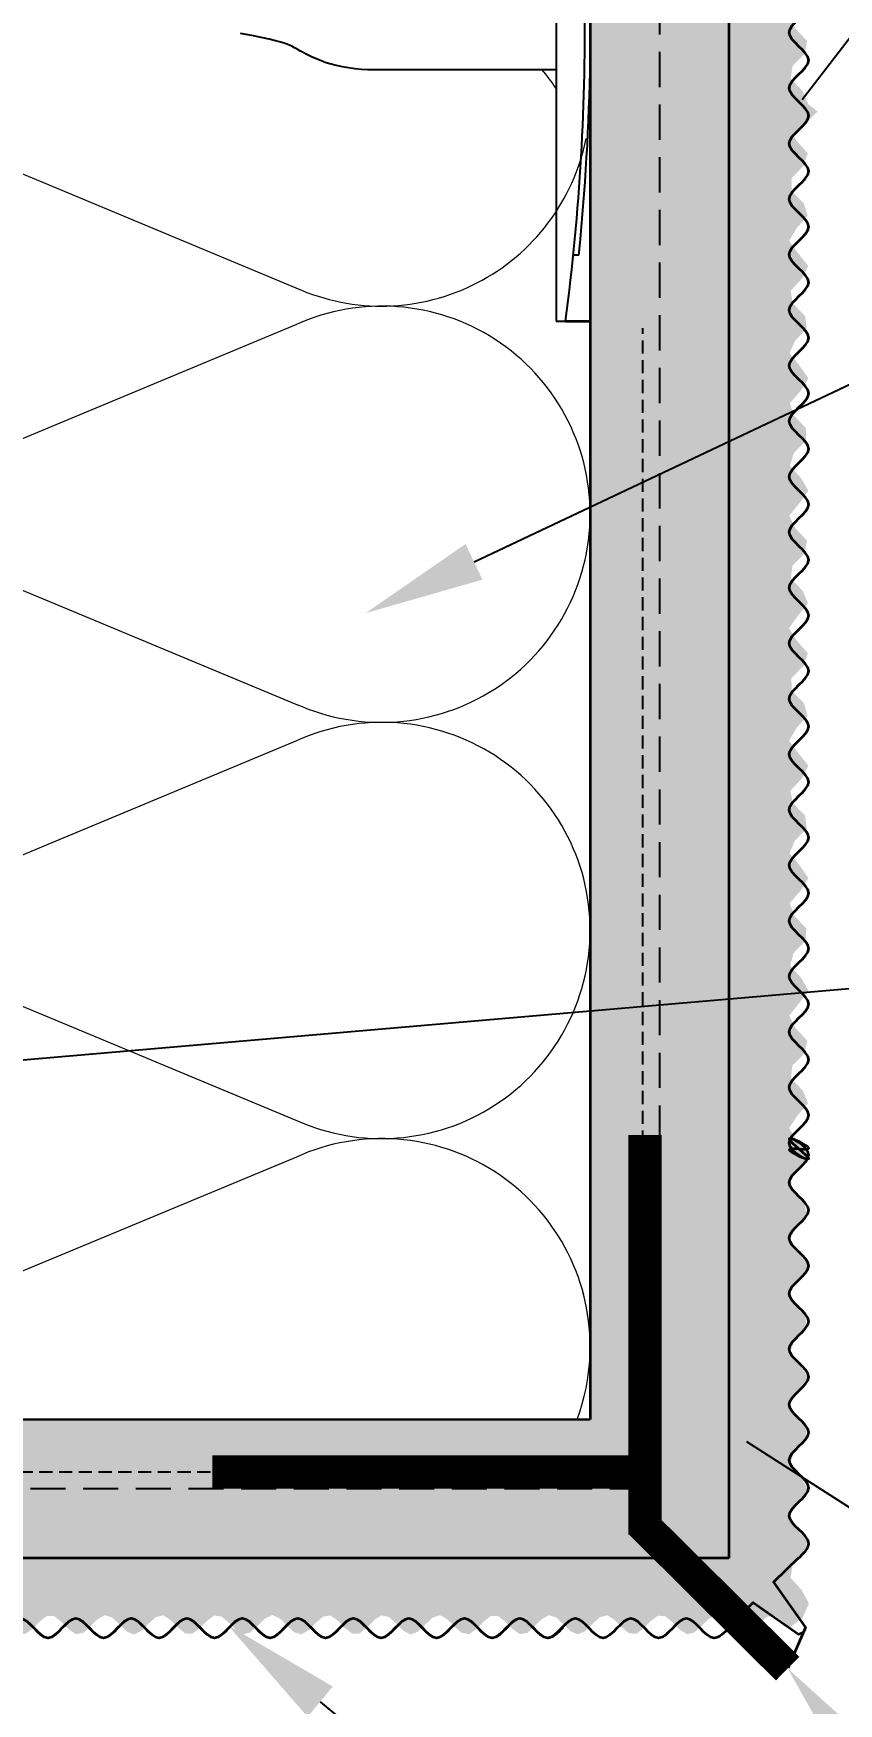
# Model space of a CAD drawing. Header units: millimetres. Extents: x 215300 to 349394, y -116838 to -1602.
# Drawn here: x 347221.6 to 347338.2, y -2170 to -1928.4 of the extents above; entities that cross this region are included whole.
import ezdxf
from ezdxf import colors
from ezdxf.entities.mleader import LeaderData, LeaderLine
from ezdxf.math import Vec2, Vec3

# ---------------------------------------------------------------- set-up
doc = ezdxf.new("R2010")
doc.units = ezdxf.units.MM
doc.linetypes.add('DASHED', pattern=[19.049999999999997, 12.7, -6.35])
doc.layers.add('_Дюбель', color=5, linetype='Continuous')
doc.layers.add('_Пунктир', color=6, linetype='DASHED')
for name, color, linetype, lineweight in [('_Линии для надписей', 5, 'Continuous', 9), ('_Штриховки', 250, 'Continuous', 13), ('_Штриховки_точка', 5, 'Continuous', 30), ('АР_Тонкие', 250, 'Continuous', 5), ('АР_Утеплитель', 250, 'Continuous', 13), ('Рисунок', 6, 'Continuous', 35)]:
    doc.layers.add(name, color=color, linetype=linetype, lineweight=lineweight)
doc.styles.add('Архитект', font='isocpeur.ttf', dxfattribs={"width": 0.8, "oblique": 8})

# ---------------------------------------------------------------- blocks, each defined once
blk = doc.blocks.new('утеплитель')
at = {"layer": 'АР_Утеплитель'}
for p, q in [((-25.97458900007587, 14.5620322346191), (-10.60166635225869, 8.162384554609844)), ((-10.58586496633802, 6.838497686065239), (-25.50526861798312, 0.6238394471720312))]:
    blk.add_line(p, q, dxfattribs=at)
for centre, radius, start, end in [((-28.49999999999955, 7.500000000094474), 7.5, 70.32274650999634, 293.5342702555363), ((-7.521493449437685, 15.02430771533432), 7.52153272777299, 245.825691724005, 359.8148340281726), ((-7.499999495507836, 0.002750887365209564), 7.5, 359.9789847687933, 114.2958742601428)]:
    blk.add_arc(centre, radius, start, end, dxfattribs=at)

msp = doc.modelspace()

# ---------------------------------------------------------------- hatches: boundary and pattern name
at = {"layer": '_Штриховки_точка'}
h = msp.add_hatch(dxfattribs=at)
h.set_pattern_fill('AR-CONC', color=0, scale=0.06023904800717972, angle=2.571095121417787e-44, style=0)
h.set_pattern_definition([(49.99999999999999, (340089.1844164771, -5007.10609619136), (10.97463102182243, -0.9601553389685255), [1.147553864536773, -12.6230925099045]), (355, (340089.1844164771, -5007.10609619136), (-2.122994285856885, 11.50907028267022), [0.9180430916294197, -10.09847400792362]), (100.451, (340090.0989657265, -5007.186108707127), (8.851676412150807, 10.54886256446486), [0.9752701872362391, -10.72797205959863]), (46.18419999999999, (340089.1844164771, -5004.045952552513), (16.32954335804125, -2.532589810673142), [1.721330796805156, -18.93463876485671]), (96.63559999999995, (340090.5452105852, -5004.257000057029), (14.30100507711941, 14.90467993946379), [1.462905280854345, -16.0919580893978]), (351.1840000000001, (340089.1844164771, -5004.045952552513), (14.30102744675114, 14.90465355298663), [1.377064637444129, -15.14771101188541]), (20.99999999999998, (340090.7144883172, -5004.810988464295), (9.133136025006438, -6.160377479410378), [1.147553864536774, -12.62309250990451]), (326.0000000000001, (340090.7144883172, -5004.810988464295), (3.722895352574994, 11.09530773358717), [0.9180430916294181, -10.0984740079236]), (71.4514, (340091.4755785618, -5005.324351658873), (12.85600623302536, 4.934954958842935), [0.9752701872362391, -10.72797205959863]), (37.49999999999997, (340089.1844164771, -5007.10609619136), (0.1860545194875314, 5.093515045928814), [0, -9.976068262373012, 0, -10.25148118986184, 0, -10.13672580340817]), (7.499999999999996, (340089.1844164771, -5007.10609619136), (4.025152857781855, 6.034782455855557), [0, -5.844874350040626, 0, -9.746557489465655, 0, -3.863431343940468]), (327.5, (340085.7723563458, -5007.10609619136), (8.167848371579236, -0.3450940843954985), [0, -3.825179548455912, 0, -11.93456019118245, 0, -15.83624333060748]), (317.5, (340084.2422845057, -5007.10609619136), (8.923160868776575, 1.531667614011072), [0, -4.972733412992684, 0, -7.925772024400644, 0, -11.24602787246038])])
h.paths.add_polyline_path([(347101.8566635068, -2149.178378836149), (347322.2521916131, -2149.178378836149), (347322.2521916131, -1816.773276074107), (347333.2689117301, -1816.773276074107), (347332.3400362912, -1796.852904126638), (347330.9965927182, -1797.498269433056), (347332.0244499343, -1799.30620127018), (347333.6511495826, -1801.114133107303), (347333.1432365214, -1802.922064944426), (347331.3839991564, -1804.729996781549), (347331.3133101005, -1806.537928618671), (347333.0543669554, -1808.345860455795), (347333.6956119476, -1810.153792292918), (347332.1234538297, -1811.961724130041), (347330.9864032912, -1813.769655967164), (347332.2389443793, -1815.577587804287), (347333.7374449218, -1817.385519633132), (347332.9481400331, -1819.193451470255), (347331.2388781116, -1821.001383307378), (347331.4716986254, -1822.809315144501), (347333.2410038317, -1824.617246981624), (347333.5912412607, -1826.425178818746), (347331.9126110624, -1828.233110655869), (347331.0194461998, -1830.041042492993), (347332.4566831634, -1831.848974330116), (347333.7863858931, -1833.656906167239), (347332.7408153053, -1835.464838004362), (347331.1221273351, -1837.272769841485), (347331.6512994891, -1839.080701678607), (347333.4082544065, -1840.88863351573), (347333.4566742677, -1842.696565352854), (347331.7121706297, -1844.504497189977), (347331.0916693152, -1846.3124290271), (347332.6730035134, -1848.120360864223), (347333.7933713774, -1849.928292701346), (347332.5259249781, -1851.736224530191), (347331.0384096664, -1853.544156367314), (347331.8474497866, -1855.352088204437), (347333.5514558405, -1857.16002004156), (347333.2965738742, -1858.967951878682), (347331.5267953047, -1860.775883715806), (347331.1984099306, -1862.583815552929), (347332.8832426567, -1864.391747390052), (347333.7573006131, -1866.199679227175), (347332.308131891, -1868.007611064297), (347330.9923878124, -1869.81554290142), (347332.0554869433, -1871.623474738544), (347333.6659454268, -1873.431406575666), (347333.1156026545, -1875.239338412789), (347331.3611479264, -1877.047270249912), (347331.3350052065, -1878.855202087035), (347333.0827379525, -1880.663133924158), (347333.6823910888, -1882.471065761281), (347332.0920986846, -1884.278997598404), (347330.9886142177, -1886.086929435528), (347332.2707481201, -1887.894861264372), (347333.747060459, -1889.702793101495), (347332.9184234479, -1891.510724938619), (347331.2198911357, -1893.318656775741), (347331.4967925026, -1895.126588612865), (347333.2668265612, -1896.934520449987), (347333.5733057099, -1898.74245228711), (347331.8824881979, -1900.550384124233), (347331.0276878051, -1902.358315961356), (347332.4885705441, -1904.16624779848), (347333.790138164, -1905.974179635603), (347332.7096990269, -1907.782111472725), (347331.1076877054, -1909.590043309848), (347331.6791090459, -1911.397975146971), (347333.4308457767, -1913.205906984094), (347333.4347070509, -1915.013838821217), (347331.6839630714, -1916.82177065834), (347331.1052586397, -1918.629702495464), (347332.7042915747, -1920.437634332586), (347333.7906956305, -1922.245566161431), (347332.4940919666, -1924.053497998555), (347331.0292003423, -1925.861429835677), (347331.8772920635, -1927.669361672801), (347333.5701328919, -1929.477293509923), (347333.2712578842, -1931.285225347046), (347331.5011860786, -1933.09315718417), (347331.2166639485, -1934.901089021292), (347332.9132484386, -1936.709020858415), (347333.7486441197, -1938.516952695538), (347332.2762651718, -1940.324884532661), (347330.9890918854, -1942.132816369784), (347332.0866789146, -1943.940748206907), (347333.6800252, -1945.74868004403), (347333.0876210497, -1947.556611881153), (347331.3388200582, -1949.364543718276), (347331.3572409585, -1951.172475555399), (347333.1107783632, -1952.980407392522), (347333.6684369411, -1954.788339229645), (347332.0608813498, -1956.59627105849), (347330.9917511427, -1958.404202895613), (347332.3026067601, -1960.212134732736), (347333.7558598621, -1962.020066569859), (347332.8884591215, -1963.827998406982), (347331.2015275848, -1965.635930244105), (347331.5223268967, -1967.443862081228), (347333.2922186417, -1969.251793918351), (347333.5547368671, -1971.059725755474), (347331.8526032069, -1972.867657592597), (347331.036755478, -1974.67558942972), (347332.5204128267, -1976.483521266843), (347333.7929741709, -1978.291453103966), (347332.678435005, -1980.099384941088), (347331.0939715636, -1981.907316778212), (347331.7072591225, -1983.715248615335), (347333.4529065008, -1985.523180452457), (347333.4122065388, -1987.331112289581), (347331.6560934502, -1989.139044126703), (347331.1195739686, -1990.946975963826), (347332.7354345408, -1992.754907792671), (347333.7871011032, -1994.562839629795), (347332.4622113407, -1996.370771466918), (347331.0208145691, -1998.17870330404), (347331.9073747967, -1999.986635141163), (347333.588179234, -2001.794566978287), (347333.2455087286, -2003.602498815409), (347331.4760148526, -2005.410430652533), (347331.2355439077, -2007.218362489656), (347332.9430089961, -2009.026294326779), (347333.7391689757, -2010.834226163902), (347332.2444509677, -2012.642158001024), (347330.9867194405, -2014.450089838147), (347332.1180112127, -2016.258021675271), (347333.6933741344, -2018.065953512393), (347333.0593062764, -2019.873885349517), (347331.3170301869, -2021.68181718664), (347331.3800025224, -2023.489749023762), (347333.1384735528, -2025.297680860886), (347333.6537641395, -2027.10561268973), (347332.0298164607, -2028.913544526854), (347330.9957995635, -2030.721476363977), (347332.3345056635, -2032.529408201099), (347333.763828363, -2034.337340038222), (347332.858261756, -2036.145271875346), (347331.1838021601, -2037.953203712468), (347331.5482871055, -2039.761135549592), (347333.3171654373, -2041.569067386715), (347333.5355494337, -2043.376999223837), (347331.822970725, -2045.18493106096), (347331.0466345173, -2046.992862898083), (347332.5521953763, -2048.800794735205), (347333.7948792789, -2050.608726572329), (347332.6470380067, -2052.416658409452), (347331.080993479, -2054.224590246575), (347331.7357349507, -2056.032522083698), (347333.474421877, -2057.840453920821), (347333.3891874992, -2059.648385757943), (347331.6285763347, -2061.456317586789), (347331.1346006668, -2063.264249423912), (347332.7664176441, -2065.072181261035), (347333.7826024314, -2066.880113098157), (347332.4302978019, -2068.688044935282), (347331.0132669163, -2070.495976772404), (347331.9376832185, -2072.303908609526), (347333.6055802314, -2074.11184044665), (347333.219341109, -2075.919772283773), (347331.4512961955, -2077.727704120896), (347331.2550351731, -2079.535635958019), (347332.9725096941, -2081.343567795142), (347333.7288896836, -2083.151499632265), (347332.2127037815, -2084.959431469388), (347330.9852852455, -2086.767363306511), (347332.1494692686, -2088.575295143634), (347333.7059776609, -2090.383226980757), (347333.0306729695, -2092.191158817879), (347331.2957929479, -2093.999090655002), (347331.403275395, -2095.807022483847), (347333.1658088193, -2097.614954320971), (347333.6383873194, -2099.422886166371), (347331.9989187189, -2101.230818003494), (347331.0007447782, -2103.03874983234), (347332.3664302617, -2104.846681661184), (347333.7709514588, -2106.654613506586), (347332.8278459864, -2108.462545385099), (347331.1667294309, -2110.270477213944), (347331.5746582954, -2112.078408910341), (347333.3416519159, -2113.88634068952), (347333.5157585749, -2115.694272948814), (347331.7936068441, -2117.502205199833), (347331.0573093601, -2119.310135927718), (347332.5838982592, -2121.118065745035), (347333.7958387863, -2122.925999982747), (347332.6155402169, -2124.733940014987), (347331.0687784177, -2126.541868458173), (347331.7644691154, -2128.349771107436), (347333.4953156827, -2130.157698904945), (347333.3658037689, -2131.965723669724), (347331.6017004581, -2133.773717831122), (347331.150029737, -2135.581386729172), (347332.7961705861, -2137.388966209392), (347333.7775354321, -2139.197535146469), (347332.4020389207, -2141.007018029433), (347331.0076678141, -2142.813757245313), (347331.9565747669, -2144.615801503738), (347333.6124222761, -2146.42453345741), (347333.2257635638, -2148.252312956319), (347331.4766823158, -2150.067946166664), (347331.1954163124, -2151.816026997936), (347332.7974091579, -2153.56629386414), (347333.855586186, -2155.532520644352), (347332.9287451226, -2157.622688579675), (347330.9848039355, -2159.084636774874), (347329.9317068201, -2158.005664472886), (347328.8786096385, -2157.272609415823), (347327.825512523, -2157.434951405482), (347326.7724154076, -2158.346648671527), (347325.719318226, -2159.407244343431), (347324.6662211107, -2160.008448087078), (347323.613123929, -2159.665829972584), (347322.5600268136, -2158.680203003639), (347321.5069296983, -2157.659152312166), (347320.4538325166, -2157.210959507385), (347319.4007354013, -2157.719108488677), (347318.3476382857, -2158.757496810175), (347317.2945411041, -2159.717834162588), (347316.2414439887, -2159.994036262675), (347315.1883468071, -2159.340819604123), (347314.1352496917, -2158.270838280426), (347313.0821525764, -2157.392382617424), (347312.0290553946, -2157.299958374097), (347310.9759582792, -2158.077074359554), (347309.9228611638, -2159.157480326826), (347308.8697639822, -2159.932885950065), (347307.8166668669, -2159.837642975695), (347306.7635696852, -2158.957796005401), (347305.7104725699, -2157.888133753187), (347304.6573754544, -2157.23694652006), (347303.6042782728, -2157.515848306773), (347302.5511811574, -2158.477257903272), (347301.4980839757, -2159.515008098359), (347300.4449868604, -2160.020808582744), (347299.3918897448, -2159.570154171891), (347298.3387925633, -2158.548350307814), (347297.285695448, -2157.563680528485), (347296.2325983325, -2157.223689967036), (347295.1795011509, -2157.827038198855), (347294.1264040354, -2158.888067980159), (347293.0733068538, -2159.79848899338), (347292.0202097385, -2159.958041456412), (347290.9671126231, -2159.223160982659), (347289.9140154414, -2158.14407363448), (347288.8609183261, -2157.329069737718), (347287.8078212108, -2157.356692528774), (347286.754724029, -2158.201936902386), (347285.7016269136, -2159.277913458814), (347284.648529732, -2159.976331880489), (347283.5954326165, -2159.762694454244), (347282.5423355011, -2158.828254531121), (347281.4892383196, -2157.776557116797), (347280.4361412041, -2157.215892528835), (347279.3830440887, -2157.606486196802), (347278.3299469071, -2158.608953302528), (347277.2768497916, -2159.615203224399), (347276.2237526102, -2160.017079415639), (347275.1706554947, -2159.466351911482), (347274.1175583793, -2158.417025956949), (347273.0644611977, -2157.477391886161), (347272.0113640824, -2157.251587162053), (347270.9582669007, -2157.941479839722), (347269.9051697853, -2159.01649626788), (347268.8520726699, -2159.868346145516), (347267.7989754882, -2159.908494443807), (347266.7458783729, -2159.100604951251), (347265.6927812574, -2158.021066391541), (347264.6396840758, -2157.278169065691), (347263.5865869604, -2157.425364369048), (347262.5334897786, -2158.33008232614), (347261.4803926632, -2159.392974667051), (347260.427295548, -2160.00575108249), (347259.3741983664, -2159.677422776219), (347258.3211012509, -2158.697044713219), (347257.2680041355, -2157.671966941459), (347256.2149069539, -2157.210478222261), (347255.1618098386, -2157.705832706102), (347254.1087126569, -2158.740702532936), (347253.0556155416, -2159.706797376918), (347252.0025184261, -2159.997608124931), (347250.9494212444, -2159.355455544271), (347249.896324129, -2158.287262320509), (347248.8432270135, -2157.401318754656), (347247.790129832, -2157.293618731245), (347246.7370327166, -2158.061401050095), (347245.6839355348, -2159.141749328712), (347244.6308384197, -2159.926373257807), (347243.5777413042, -2159.84642757777), (347242.5246441225, -2158.974183879358), (347241.4715470071, -2157.902848896238), (347240.4184498255, -2157.240712962528), (347239.3653527102, -2157.504941533732), (347238.3122555948, -2158.460478269631), (347237.259158413, -2159.501631590351), (347236.2060612977, -2160.020111194879), (347235.1529641822, -2159.582860311085), (347234.0998670005, -2158.565198896325), (347233.0467698852, -2157.57539558008), (347231.9936727036, -2157.221195299048), (347230.9405755881, -2157.812855490044), (347229.8874784727, -2158.871473225036), (347228.8343812913, -2159.788758186455), (347227.7812841759, -2159.963420300483), (347226.7281870604, -2159.238497447994), (347225.6750898787, -2158.160091743121), (347224.6219927632, -2157.336493495156), (347223.5688955818, -2157.34875232171), (347222.5157984664, -2158.185769477065), (347221.462701351, -2159.262794801467), (347220.4096041694, -2159.971537977349), (347219.3565070538, -2159.772873227763), (347218.3034099385, -2158.844930119894), (347217.2503127568, -2157.790453526312), (347216.1972156415, -2157.217733772861), (347215.1441184598, -2157.594391661642), (347214.0910213444, -2158.592092363395), (347213.0379242291, -2159.602851867528), (347211.9848270474, -2160.018454920429), (347210.931729932, -2159.480039403471), (347209.8786327504, -2158.433749458182), (347208.8255356349, -2157.487875393848), (347207.7724385196, -2157.24721108569), (347206.719341338, -2157.926522179167), (347205.6662442225, -2159.000233025918), (347204.6131471071, -2159.860053291823), (347203.5600499256, -2159.915548278652), (347202.5069528101, -2159.116509959005), (347201.4538556286, -2158.036546585974), (347200.400758513, -2157.283948460571), (347199.3476613977, -2157.41595557226), (347198.294564216, -2158.313552759445), (347197.2414671007, -2159.378600324958), (347196.1883699852, -2160.002807951233), (347195.1352728037, -2159.688863738416), (347194.0821756882, -2158.71387603404), (347193.0290785065, -2157.684912634671), (347191.9759813912, -2157.210263841322), (347190.9228842758, -2157.692682391589), (347189.8697870942, -2158.723892262803), (347188.8166899788, -2159.695603145676), (347187.7635928635, -2160.000939464653), (347186.7104956817, -2159.369992422841), (347185.6573985663, -2158.303728735139), (347184.6043013847, -2157.410438727391), (347183.5512042693, -2157.287493237551), (347182.4981071539, -2158.045800428838), (347181.4450099722, -2159.125949574399), (347180.3919128568, -2159.919650348394), (347179.3388157414, -2159.855024437176), (347178.2857185599, -2158.990525455047), (347177.2326214444, -2157.917659201975), (347176.1795242627, -2157.244716003807), (347175.1264271474, -2157.494196121707), (347174.0733300321, -2158.443718544329), (347173.0202328504, -2159.48813354628), (347171.967135735, -2160.019150809994), (347170.9140385534, -2159.595431479193), (347169.8609414379, -2158.582053974707), (347168.8078443225, -2157.587258565948), (347167.754747141, -2157.218950664895), (347166.7016500255, -2157.798781370668), (347165.6485529102, -2158.854845614946), (347164.5954557285, -2159.778853055328), (347163.542358613, -2159.968575484095), (347162.4892614315, -2159.253751713825), (347161.436164316, -2158.176169096662), (347160.3830672007, -2157.344117958452), (347159.3299700191, -2157.341009376897), (347158.2768729037, -2158.169657861316), (347157.2237757883, -2159.247590509291), (347156.1706786066, -2159.966516986703), (347155.1175814912, -2159.782881120685), (347154.0644843097, -2158.861576280747), (347153.0113871943, -2157.804461960587), (347151.9582900787, -2157.219828494328), (347150.9051928971, -2157.582441617147), (347149.8520957818, -2158.575234462252), (347148.7989986663, -2159.590362095968), (347147.7459014847, -2160.019570880082), (347146.6928043694, -2159.493608794724), (347145.6397071877, -2158.450496303078), (347144.5866100724, -2157.498523697879), (347143.5335129569, -2157.243068181088), (347142.4804157753, -2157.911656245971), (347141.4273186599, -2158.983920042082), (347140.3742215446, -2159.851569251857), (347139.3211243629, -2159.922395339943), (347138.2680272475, -2159.132349645887), (347137.2149300659, -2158.052102903937), (347136.1618329503, -2157.289945431658), (347135.108735835, -2157.406727159093), (347134.0556386533, -2158.297062131971), (347133.002541538, -2159.364123469408), (347112.6702195645, -2159.801050083201)])
h = msp.add_hatch(dxfattribs=at)
h.set_pattern_fill('DOTS', color=0, scale=2.409561920287191, angle=44.99999999999999, style=0)
h.set_pattern_definition([(44.99999999999997, (340089.1844164771, -5007.10609619136), (-1.352405198984636, 4.057215596953903), [0, -3.825179548455913])])
h.paths.add_polyline_path([(347102.3735565615, -2149.175706019572), (347101.8186289608, -2129.101368981611), (347302.1725088923, -2129.098696165034), (347302.1725088923, -1894.085288301554), (347299.7608146886, -1892.597907927906), (347301.8079813655, -1879.564251843057), (347302.1725088923, -1852.303334684953), (347302.1725088923, -1837.82769434629), (347301.874404921, -1826.707686075972), (347301.437482496, -1819.013247967397), (347302.1725087599, -1816.773276074107), (347322.2521916131, -1816.773276074107), (347322.2521916131, -2149.178378836149)])

# ---------------------------------------------------------------- linework, layer by layer
at = {"layer": '_Дюбель'}
for p, q in [((347302.2132162715, -1912.58224367912, -2.737681363773314e-08), (347302.2132162715, -1932.160959130384, -2.737682423698193e-08)), ((347297.2742489064, -1922.371601400613, -2.737681893735753e-08), (347297.2742489064, -1970.006257037064, -2.737684472513546e-08)), ((347270.8940287757, -1933.616351803494, -2.737682502488188e-08), (347297.2742489064, -1933.616351803494, -2.737682502488188e-08)), ((347300.5743633478, -1960.464307567277, -2.737683955944946e-08), (347299.7676033577, -1960.464307567277, -2.737683955944946e-08)), ((347297.2742489064, -1970.006257037064, -2.737684472513546e-08), (347298.6588237528, -1970.006257037064, -2.737684472513546e-08))]:
    msp.add_line(p, q, dxfattribs=at)
for centre, radius, start, end in [((346972.4590981887, -1927.266280269638, -2.739060666890297e-08), 328.9877908957562, 352.5354046370081, 0.8524799918137564), ((347270.8940287757, -1909.536789919187, -2.739076823139596e-08), 24.0795618822351, 252.5608282576816, 270), ((346972.4590981887, -1927.266280269638, -2.739060666890297e-08), 329.7904429584973, 354.2225925159219, 359.1495969685833)]:
    msp.add_arc(centre, radius, start, end, dxfattribs=at)
msp.add_open_spline([(347263.6775582509, -1932.509553214944, -2.737682442569887e-08), (347257.8512966405, -1930.271840938797, -2.737682321427777e-08), (347261.0992655057, -1930.13005729309, -2.737682313752093e-08), (347251.6145253832, -1928.395481682822, -2.737682219848086e-08)], degree=3, dxfattribs=at)
at = {"layer": '_Пунктир', "ltscale": 0.4}
for p, q in [((347312.2354556472, -1816.773276074108, -2.738162442290444e-08), (347312.2354556472, -2121.579261733014, -2.737603797553894e-08)), ((347310.1368958215, -2138.947652698012, -2.737607548268366e-08), (347104.8518647125, -2138.947652698012, -2.737607548268366e-08))]:
    msp.add_line(p, q, dxfattribs=at)
at = {"layer": '_Пунктир', "ltscale": 0.15}
for p, q in [((347309.8394930873, -2120.446500841307, -2.737603795231366e-08), (347309.8394930873, -1971.059490001011, -2.73820838305844e-08)), ((347310.1368958215, -2136.549008621379, -2.737607418413957e-08), (347104.6896902756, -2136.549008621379, -2.737607418413957e-08))]:
    msp.add_line(p, q, dxfattribs=at)
at = {"layer": '_Штриховки'}
for p, q in [((347197.9009153176, -1939.495375436836, -2.737423790487965e-08), (347259.6375970288, -1965.195954351604, -2.737425181829652e-08)), ((347259.7010543827, -1970.512599996777, -2.737425469654715e-08), (347199.785676174, -1995.470273059462, -2.737426820778013e-08))]:
    msp.add_line(p, q, dxfattribs=at)
for centre, radius, start, end in [((347272.0936942432, -1952.903002877413, -2.739076888085394e-08), 30.11952400358986, 33.27766322248476, 39.81695904756175), ((347272.0073759247, -1937.638906440696, -2.738816424302309e-08), 30.20599807172604, 245.8256655205685, 348.5928779650986), ((347272.0936942432, -1997.964525298106, -2.738816428975291e-08), 30.11952400358986, 359.9789835074059, 114.2958593985055), ((347272.0936922565, -2118.387384376536, -2.737667147863842e-08), 30.11952400358986, 339.5527837389182, 15.28217706162954)]:
    msp.add_arc(centre, radius, start, end, dxfattribs=at)
at = {"layer": 'Рисунок'}
for p, q in [((347322.2752970076, -1816.773276074108, -2.738167048859277e-08), (347322.2752970076, -2148.987494033571, -2.737608091791135e-08)), ((347302.1956143531, -1854.816573824972, -2.738202090063418e-08), (347302.1956143531, -2128.907811362455, -2.737607004745598e-08)), ((347298.6588237528, -1970.006257037064, -2.737684472513546e-08), (347302.2132162715, -1970.006257037064, -2.737684472513546e-08)), ((347302.1956143531, -2128.907811362455, -2.737607004745598e-08), (347093.6161797558, -2129.092115080806, -2.738213051453672e-08)), ((347322.2752970076, -2148.987494033571, -2.737608091791135e-08), (347093.6337816743, -2148.987494033571, -2.737690562379538e-08))]:
    msp.add_line(p, q, dxfattribs=at)
at = {"layer": 'Рисунок', "const_width": 4.819123840574377, "elevation": -2.739175922796548e-08}
for points in [[(347310.15449774, -2145.581145070757), (347310.15449774, -2087.76364895997)], [(347310.15449774, -2136.499847035868), (347247.516549689, -2136.499847035868)], [(347309.4610712121, -2143.790023652768), (347330.7742942044, -2164.959546691476)]]:
    msp.add_lwpolyline(points, dxfattribs=at)
at = {"layer": 'Рисунок', "elevation": -2.739175922796548e-08}
for points in [[(347332.369282096, -2148.938332439783), (347328.7255213509, -2152.455132915703), (347333.3420485926, -2159.014592269131), (347330.8259807219, -2164.909308515984)], [(347322.292898926, -2159.014715634608), (347325.8096994019, -2155.370954881237), (347332.3691587223, -2159.987482114719), (347333.0510106993, -2159.696444221253)]]:
    msp.add_lwpolyline(points, dxfattribs=at)
at = {"layer": 'Рисунок'}
for points, knots in [([(347332.2999937263, -2149.037732209063, -2.737608094510858e-08), (347333.0462005798, -2148.311872091851, -2.737608055215267e-08), (347335.2957518689, -2146.211023825317, -2.737607941482508e-08), (347328.2101632829, -2142.836210772059, -2.737607758781639e-08), (347336.6266274109, -2138.812406694139, -2.73760754094661e-08), (347328.1977165729, -2134.798578266737, -2.737607323651628e-08), (347336.629962542, -2130.782076865479, -2.73760710621194e-08), (347328.1968228914, -2126.766291684298, -2.737606888811027e-08), (347336.6302020049, -2122.750314596663, -2.737606671399725e-08), (347328.1967587211, -2118.734388931317, -2.737606453991206e-08), (347336.6302191567, -2114.718449483274, -2.73760623658194e-08), (347328.1967541517, -2110.702513727173, -2.737606019172876e-08), (347336.6302204149, -2106.686576986003, -2.737605801763758e-08), (347328.1967538204, -2102.670640509726, -2.737605584354654e-08), (347336.6302204811, -2098.654703958946, -2.737605366945546e-08), (347328.1967537544, -2094.638767433001, -2.737605149536439e-08), (347336.6302204811, -2090.622830898777, -2.737604932127332e-08), (347328.1967537544, -2086.606894364553, -2.737604714718225e-08), (347336.6302204811, -2092.920444204097, -2.738217463006885e-08), (347328.1967537544, -2088.904507669874, -2.738217245597778e-08), (347336.6302204811, -2090.622830898777, -2.737604062490902e-08), (347328.1967537544, -2086.606894364553, -2.737603845081796e-08), (347336.6302204811, -2092.920444204097, -2.738216593370457e-08), (347328.1967537544, -2088.904507669874, -2.738216375961349e-08), (347336.6302204811, -2084.888571135651, -2.738216158552243e-08), (347328.1967537544, -2080.872634601427, -2.738215941143134e-08), (347336.6302204811, -2076.856698067203, -2.738215723734028e-08), (347328.1967537544, -2072.84076153298, -2.738215506324921e-08), (347336.6302204811, -2068.824824998756, -2.738215288915814e-08), (347328.1967537544, -2064.808888464534, -2.738215071506706e-08), (347336.6302204811, -2060.79295193031, -2.738214854097599e-08), (347328.1967537544, -2056.777015396087, -2.738214636688492e-08), (347336.6302204811, -2052.761078861864, -2.738214419279386e-08), (347328.1967537544, -2048.745142327641, -2.738214201870277e-08), (347336.6302204811, -2044.729205793418, -2.738213984461171e-08), (347328.1967537544, -2040.713269267473, -2.738213767052063e-08), (347336.6302204811, -2036.697332733249, -2.738213549642957e-08), (347328.1967537544, -2032.681396199025, -2.73821333223385e-08), (347336.6302204811, -2028.665459664802, -2.738213114824742e-08), (347328.1967537544, -2024.64952313058, -2.738212897415636e-08), (347336.6302204811, -2020.633586596355, -2.738212680006528e-08), (347328.1967537544, -2016.617650062132, -2.738212462597421e-08), (347336.6302204811, -2012.60171352791, -2.738212245188314e-08), (347328.1967537544, -2008.585776993687, -2.738212027779207e-08), (347336.6302204811, -2004.569840459463, -2.738211810370098e-08), (347328.1967537544, -2000.55390392524, -2.738211592960992e-08), (347336.6302204811, -1996.537967391016, -2.738211375551885e-08), (347328.1967537544, -1992.522030856793, -2.738211158142778e-08), (347336.6302204811, -1988.50609432257, -2.73821094073367e-08), (347328.1967537544, -1984.490157788346, -2.738210723324564e-08), (347336.6302204811, -1980.474221254122, -2.738210505915456e-08), (347328.1967537544, -1976.4582847199, -2.73821028850635e-08), (347336.6302204811, -1972.442348185677, -2.738210071097242e-08), (347328.1967537544, -1968.426411651453, -2.738209853688136e-08), (347336.6302204811, -1964.41047511723, -2.738209636279028e-08), (347328.1967537544, -1960.394538583006, -2.738209418869921e-08), (347336.6302204811, -1956.378602057061, -2.738209201460813e-08), (347328.1967537544, -1952.362665522838, -2.738208984051706e-08), (347336.6302204811, -1948.346728988615, -2.7382087666426e-08), (347328.1967537544, -1944.330792454392, -2.738208549233492e-08), (347336.6302204811, -1940.314855920168, -2.738208331824385e-08), (347328.1967537544, -1936.298919385944, -2.738208114415278e-08), (347336.6302204811, -1932.282982851722, -2.73820789700617e-08), (347328.1967537544, -1928.267046317499, -2.738207679597064e-08), (347336.6302204811, -1924.251109783275, -2.738207462187956e-08), (347328.1967537544, -1920.235173249052, -2.738207244778849e-08), (347336.6302204811, -1916.219236714828, -2.738207027369743e-08), (347328.1967537544, -1912.203300180605, -2.738206809960635e-08), (347336.6302204811, -1908.187363646382, -2.738206592551527e-08), (347328.1967537544, -1904.171427112158, -2.738206375142421e-08), (347336.6302204811, -1900.155490577934, -2.738206157733312e-08), (347328.1967537544, -1896.139554043712, -2.738205940324206e-08), (347336.6302204811, -1892.123617509489, -2.7382057229151e-08), (347328.1967537544, -1888.107680975266, -2.738205505505992e-08), (347336.6302204811, -1884.091744441042, -2.738205288096885e-08), (347328.1967537544, -1880.075807906819, -2.738205070687777e-08), (347336.6302204811, -1876.059871380873, -2.738204853278671e-08), (347328.1967537544, -1872.04393484665, -2.738204635869564e-08), (347336.6302204811, -1868.027998312427, -2.738204418460456e-08), (347328.1967537544, -1864.012061778204, -2.738204201051349e-08), (347336.6302204811, -1859.99612524398, -2.738203983642242e-08), (347328.1967537544, -1855.980188709757, -2.738203766233135e-08), (347336.6302204811, -1851.964252175535, -2.738203548824028e-08), (347328.1967537544, -1847.948315641311, -2.73820333141492e-08), (347336.6302204811, -1843.932379107087, -2.738203114005814e-08), (347328.1967537544, -1839.916442572864, -2.738202896596705e-08), (347336.6302204811, -1835.900506038641, -2.738202679187599e-08), (347328.1967537544, -1831.884569504417, -2.738202461778492e-08), (347336.6302204811, -1827.868632970194, -2.738202244369385e-08), (347328.1967537544, -1823.852696435971, -2.738202026960277e-08), (347335.9635036097, -1820.154244140035, -2.738201826738684e-08), (347332.1832190434, -1817.794437349988, -2.738201698986793e-08), (347331.407277592, -1816.773276074108, -2.738201643704604e-08)], [3.00325970649609, 3.00325970649609, 3.00325970649609, 3.00325970649609, 3.661966684720189, 4.882622246293586, 6.103277807866982, 7.323933369440379, 8.544588931013775, 9.765244492587172, 10.98590005416057, 12.20655561573396, 13.42721117730736, 14.64786673888076, 15.86852230045415, 17.08917786202755, 18.30983342360095, 19.53048898517434, 20.75114454674774, 21.97180010832113, 23.19245566989453, 24.41311123146792, 25.63376679304132, 26.85442235461471, 28.07507791618811, 29.2957334777615, 30.5163890393349, 31.73704460090829, 32.95770016248169, 34.17835572405508, 35.39901128562848, 36.61966684720187, 37.84032240877526, 39.06097797034866, 40.28163353192205, 41.50228909349545, 42.72294465506884, 43.94360021664224, 45.16425577821563, 46.38491133978903, 47.60556690136242, 48.82622246293582, 50.04687802450921, 51.26753358608261, 52.488189147656, 53.7088447092294, 54.92950027080279, 56.15015583237619, 57.37081139394958, 58.59146695552298, 59.81212251709637, 61.03277807866976, 62.25343364024316, 63.47408920181655, 64.69474476338995, 65.91540032496334, 67.13605588653674, 68.35671144811013, 69.57736700968353, 70.79802257125692, 72.01867813283032, 73.23933369440371, 74.4599892559771, 75.6806448175505, 76.9013003791239, 78.12195594069729, 79.34261150227069, 80.56326706384408, 81.78392262541747, 83.00457818699087, 84.22523374856426, 85.44588931013766, 86.66654487171105, 87.88720043328445, 89.10785599485784, 90.32851155643124, 91.54916711800463, 92.76982267957803, 93.99047824115142, 95.21113380272482, 96.43178936429821, 97.6524449258716, 98.873100487445, 100.0937560490184, 101.3144116105918, 102.5350671721652, 103.7557227337386, 104.976378295312, 106.1970338568854, 107.4176894184588, 108.6383449800322, 109.8590005416056, 111.0796561031789, 112.0108109026064, 112.0108109026064, 112.0108109026064, 112.0108109026064]), ([(347298.2549515209, -2159.012190744024, -2.737608094510858e-08), (347297.5290914038, -2159.758397622177, -2.737608055215267e-08), (347295.4282431703, -2162.007948911405, -2.737607941482508e-08), (347292.0534300591, -2154.922360333631, -2.737607758781639e-08), (347288.0296260307, -2163.338824461708, -2.73760754094661e-08), (347284.015797595, -2154.909913574014, -2.737607323651628e-08), (347279.9992961939, -2163.342159559596, -2.73760710621194e-08), (347275.9835109961, -2154.909019933802, -2.737606888811027e-08), (347271.9675338836, -2163.34239901428, -2.737606671399725e-08), (347267.9516082267, -2154.908955771833, -2.737606453991206e-08), (347263.9356687951, -2163.34241619919, -2.73760623658194e-08), (347259.9197330721, -2154.908951169324, -2.737606019172876e-08), (347255.9037962896, -2163.342417440875, -2.737605801763758e-08), (347251.8878598381, -2154.908950838208, -2.737605584354654e-08), (347247.8719232542, -2163.342417523654, -2.737605366945546e-08), (347243.8559867367, -2154.908950813374, -2.737605149536439e-08), (347239.840050219, -2163.342417531932, -2.737604932127332e-08), (347235.8241137013, -2154.908950813374, -2.737604714718225e-08), (347231.8081771173, -2163.342417531932, -2.737604497309117e-08), (347227.7922405996, -2154.908950813374, -2.73760427990001e-08), (347223.776304082, -2163.342417531932, -2.737604062490902e-08), (347219.7603675643, -2154.908950813374, -2.737603845081796e-08), (347215.7444309804, -2163.342417531932, -2.737603627672689e-08), (347211.7284944627, -2154.908950813374, -2.737603410263582e-08), (347207.712557945, -2163.342417531932, -2.737603192854474e-08), (347203.6966214274, -2154.908950813374, -2.737602975445367e-08), (347199.6806848435, -2163.342417531932, -2.73760275803626e-08), (347195.6647483258, -2154.908950813374, -2.737602540627154e-08), (347191.6488118081, -2163.342417531932, -2.737602323218045e-08), (347187.6328752905, -2154.908950813374, -2.737602105808938e-08), (347183.6169387067, -2163.342417531932, -2.737601888399831e-08), (347179.601002189, -2154.908950813374, -2.737601670990725e-08), (347175.5850656713, -2163.342417531932, -2.737601453581617e-08), (347171.5691291536, -2154.908950813374, -2.73760123617251e-08), (347167.5531925697, -2163.342417531932, -2.737601018763402e-08), (347163.537256052, -2154.908950813374, -2.737600801354296e-08), (347159.5213195343, -2163.342417531932, -2.737600583945189e-08), (347155.5053830169, -2154.908950813374, -2.737600366536081e-08), (347151.489446499, -2163.342417531932, -2.737600149126975e-08), (347147.4735099152, -2154.908950813374, -2.737599931717867e-08), (347143.4575733975, -2163.342417531932, -2.73759971430876e-08), (347139.4416368799, -2154.908950813374, -2.737599496899653e-08), (347135.4257003622, -2163.342417531932, -2.737599279490546e-08), (347131.4097637783, -2154.908950813374, -2.737599062081439e-08), (347127.3938272606, -2163.342417531932, -2.737598844672332e-08), (347123.377890743, -2154.908950813374, -2.737598627263224e-08), (347119.3619542253, -2163.342417531932, -2.737598409854118e-08), (347115.7927304992, -2155.847047703796, -2.737598216628517e-08), (347113.562152279, -2158.968115875652, -2.73759809587262e-08), (347112.6702195645, -2159.801050083202, -2.737598047586425e-08)], [3.00325970649609, 3.00325970649609, 3.00325970649609, 3.00325970649609, 3.661966684720189, 4.882622246293586, 6.103277807866982, 7.323933369440379, 8.544588931013775, 9.765244492587172, 10.98590005416057, 12.20655561573396, 13.42721117730736, 14.64786673888076, 15.86852230045415, 17.08917786202755, 18.30983342360095, 19.53048898517434, 20.75114454674774, 21.97180010832113, 23.19245566989453, 24.41311123146792, 25.63376679304132, 26.85442235461471, 28.07507791618811, 29.2957334777615, 30.5163890393349, 31.73704460090829, 32.95770016248169, 34.17835572405508, 35.39901128562848, 36.61966684720187, 37.84032240877526, 39.06097797034866, 40.28163353192205, 41.50228909349545, 42.72294465506884, 43.94360021664224, 45.16425577821563, 46.38491133978903, 47.60556690136242, 48.82622246293582, 50.04687802450921, 51.26753358608261, 52.488189147656, 53.7088447092294, 54.92950027080279, 56.15015583237619, 57.37081139394958, 58.59146695552298, 59.40478355812373, 59.40478355812373, 59.40478355812373, 59.40478355812373]), ([(347322.3255351583, -2159.012190744024, -2.737608094510858e-08), (347321.5996750411, -2159.758397622177, -2.737608055215267e-08), (347319.4988268076, -2162.007948911405, -2.737607941482508e-08), (347316.1240137627, -2154.922360333631, -2.737607758781639e-08), (347312.1002096682, -2163.338824461708, -2.73760754094661e-08), (347308.0863812325, -2154.909913574014, -2.737607323651628e-08), (347304.0698798313, -2163.342159559596, -2.73760710621194e-08), (347300.0540946336, -2154.909019933802, -2.737606888811027e-08), (347296.0381175873, -2163.34239901428, -2.737606671399725e-08), (347292.0221919303, -2154.908955771833, -2.737606453991206e-08), (347288.0062524325, -2163.34241619919, -2.73760623658194e-08), (347283.9903167096, -2154.908951169324, -2.737606019172876e-08), (347279.974379927, -2163.342417440875, -2.737605801763758e-08), (347275.9584434755, -2154.908950838208, -2.737605584354654e-08), (347271.9425069579, -2163.342417523654, -2.737605366945546e-08), (347267.926570374, -2154.908950813374, -2.737605149536439e-08), (347263.9106338563, -2163.342417531932, -2.737604932127332e-08), (347259.8946973386, -2154.908950813374, -2.737604714718225e-08), (347255.878760821, -2163.342417531932, -2.737604497309117e-08), (347251.862824237, -2154.908950813374, -2.73760427990001e-08), (347247.8468877194, -2163.342417531932, -2.737604062490902e-08), (347243.8309512017, -2154.908950813374, -2.737603845081796e-08), (347239.815014684, -2163.342417531932, -2.737603627672689e-08), (347235.7990781002, -2154.908950813374, -2.737603410263582e-08), (347231.7831415825, -2163.342417531932, -2.737603192854474e-08), (347227.7672050648, -2154.908950813374, -2.737602975445367e-08), (347223.7512685471, -2163.342417531932, -2.73760275803626e-08), (347219.7353319633, -2154.908950813374, -2.737602540627154e-08), (347215.7193954456, -2163.342417531932, -2.737602323218045e-08), (347211.7034589279, -2154.908950813374, -2.737602105808938e-08), (347207.6875224102, -2163.342417531932, -2.737601888399831e-08), (347203.6715858926, -2154.908950813374, -2.737601670990725e-08), (347199.6556493088, -2163.342417531932, -2.737601453581617e-08), (347195.6397127911, -2154.908950813374, -2.73760123617251e-08), (347191.6237762734, -2163.342417531932, -2.737601018763402e-08), (347187.6078397557, -2154.908950813374, -2.737600801354296e-08), (347183.5919031719, -2163.342417531932, -2.737600583945189e-08), (347179.5759666542, -2154.908950813374, -2.737600366536081e-08), (347175.5600301365, -2163.342417531932, -2.737600149126975e-08), (347171.5440936189, -2154.908950813374, -2.737599931717867e-08), (347167.5281570349, -2163.342417531932, -2.73759971430876e-08), (347163.5122205173, -2154.908950813374, -2.737599496899653e-08), (347159.4962839996, -2163.342417531932, -2.737599279490546e-08), (347155.4803474819, -2154.908950813374, -2.737599062081439e-08), (347151.464410898, -2163.342417531932, -2.737598844672332e-08), (347147.4484743803, -2154.908950813374, -2.737598627263224e-08), (347143.4325378626, -2163.342417531932, -2.737598409854118e-08), (347139.4166013449, -2154.908950813374, -2.737598192445009e-08), (347135.4006647611, -2163.342417531932, -2.737597975035904e-08), (347132.5312705482, -2157.316689598606, -2.737597819696684e-08), (347131.0005217749, -2157.777998985476, -2.737597736827167e-08), (347130.8084185736, -2157.877168347811, -2.737597726427354e-08)], [3.00325970649609, 3.00325970649609, 3.00325970649609, 3.00325970649609, 3.661966684720189, 4.882622246293586, 6.103277807866982, 7.323933369440379, 8.544588931013775, 9.765244492587172, 10.98590005416057, 12.20655561573396, 13.42721117730736, 14.64786673888076, 15.86852230045415, 17.08917786202755, 18.30983342360095, 19.53048898517434, 20.75114454674774, 21.97180010832113, 23.19245566989453, 24.41311123146792, 25.63376679304132, 26.85442235461471, 28.07507791618811, 29.2957334777615, 30.5163890393349, 31.73704460090829, 32.95770016248169, 34.17835572405508, 35.39901128562848, 36.61966684720187, 37.84032240877526, 39.06097797034866, 40.28163353192205, 41.50228909349545, 42.72294465506884, 43.94360021664224, 45.16425577821563, 46.38491133978903, 47.60556690136242, 48.82622246293582, 50.04687802450921, 51.26753358608261, 52.488189147656, 53.7088447092294, 54.92950027080279, 56.15015583237619, 57.37081139394958, 58.59146695552298, 59.81212251709637, 61.03277807866976, 61.20794908245209, 61.20794908245209, 61.20794908245209, 61.20794908245209])]:
    msp.add_open_spline(points, degree=3, knots=knots, dxfattribs=at)

# ---------------------------------------------------------------- block references
at = {"layer": '_Линии для надписей', "xscale": 4.015936533811981, "yscale": 4.015936533811981, "zscale": 4.015936533811981}
for p in [(347302.2132162715, -2058.192525921801, -2.737667147863842e-08), (347302.2132162715, -2118.409479155843, -2.737667147863842e-08)]:
    msp.add_blockref('утеплитель', p, dxfattribs=at)

# ---------------------------------------------------------------- leaders
at = {"layer": 'АР_Тонкие'}
ml = msp.add_multileader_mtext('Standard', dxfattribs=at)
ml.set_content('\\pxsm1,ql;Система фасадная теплоизоляционная композиционная с наружным штукатурным слоем «BAUMIT Mineral»', color=256, style='Архитект')
ml.set_leader_properties()
ml.build(insert=Vec2(0, 0))
ml.multileader.update_dxf_attribs({"text_left_attachment_type": 6, "text_right_attachment_type": 6, "dogleg_length": 100, "arrow_head_size": 17.36000517537304})
ctx = ml.context
ctx.base_point, ctx.char_height, ctx.arrow_head_size, ctx.landing_gap_size, ctx.plane_origin, ctx.plane_x_axis = Vec3(347873.1197683958, -1886.098829597424, -2.738213337484998e-08), 17.36000517537304, 17.36000517537304, 1.736000517537305, Vec3(345867.8300824178, -2885.271822347415, -2.738213337484998e-08), Vec3(-1, 0)
ctx.left_attachment, ctx.right_attachment = 6, 6
notes = []
notes.append((ctx, [(0, (1, 1, 0), (347372.7950303484, -1886.098829597424, -2.738213337484998e-08), (1, 0), 6.944002070149219, [(0, [(347322.2752970076, -1951.719889533865, -2.738213337484998e-08)], 0, [])])]))
ctx.mtext.insert, ctx.mtext.width, ctx.mtext.defined_height, ctx.mtext.flow_direction = Vec3(347381.4750329359, -1863.53082286944, -2.738213337484998e-08), 502.1500243805481, 40.68609729271284, 5
ml = msp.add_multileader_mtext('Standard', dxfattribs=at)
ml.set_content('Минераловатные плиты Rockwool Фасад БАТТС, (плотностью -  128 кг/м3), переменной толщины - 100- 200 мм', color=256, style='Архитект')
ml.set_leader_properties()
ml.build(insert=Vec2(0, 0))
ml.multileader.update_dxf_attribs({"text_left_attachment_type": 6, "text_right_attachment_type": 6, "dogleg_length": 100, "arrow_head_size": 17.36000517537304})
ctx = ml.context
ctx.base_point, ctx.char_height, ctx.arrow_head_size, ctx.landing_gap_size, ctx.plane_origin, ctx.plane_x_axis = Vec3(347840.5372713771, -1966.731987783985, -2.738213337484998e-08), 17.36000517537304, 17.36000517537304, 1.736000517537305, Vec3(345867.8300824178, -2943.982458139366, -2.738213337484998e-08), Vec3(-1, 0)
ctx.left_attachment, ctx.right_attachment = 6, 6
notes.append((ctx, [(0, (1, 1, 0), (347366.0179132349, -1966.731987783985, -2.738213337484998e-08), (1, 0), 6.944002070149219, [(0, [(347269.7060929538, -2012.26304175111, -2.738213337484998e-08)], 0, [])])]))
ctx.mtext.insert, ctx.mtext.width, ctx.mtext.defined_height, ctx.mtext.flow_direction = Vec3(347374.6979158226, -1945.899981573538, -2.738213337484998e-08), 489.6791578966968, 44.49921411675292, 5
ml = msp.add_multileader_mtext('Standard', dxfattribs=at)
ml.set_content('Дополнительный слой - минераловатные плиты Фасад БАТТС, (плотностью -  128 кг/м3), переменной толщины', color=256, style='Архитект')
ml.set_leader_properties()
ml.build(insert=Vec2(0, 0))
ml.multileader.update_dxf_attribs({"text_left_attachment_type": 6, "text_right_attachment_type": 6, "dogleg_length": 100, "arrow_head_size": 17.36000517537304})
ctx = ml.context
ctx.base_point, ctx.char_height, ctx.arrow_head_size, ctx.landing_gap_size, ctx.plane_origin, ctx.plane_x_axis = Vec3(347822.3834823358, -2062.366107168656, -2.738213337484998e-08), 17.36000517537304, 17.36000517537304, 1.736000517537305, Vec3(345867.8300824178, -3068.805188854653, -2.738213337484998e-08), Vec3(-1, 0)
ctx.left_attachment, ctx.right_attachment = 6, 6
notes.append((ctx, [(0, (1, 1, 0), (347388.4490279676, -2062.366107168656, -2.738213337484998e-08), (1, 0), 6.944002070149219, [(0, [(347119.529648694, -2085.590917584316, -2.738213337484998e-08)], 0, [])])]))
ctx.mtext.insert, ctx.mtext.width, ctx.mtext.defined_height, ctx.mtext.flow_direction = Vec3(347397.1290305553, -2039.798100440672, -2.738213337484998e-08), 482.069876297387, 81.20230492759478, 5
ml = msp.add_multileader_mtext('Standard', dxfattribs=at)
ml.set_content('\\pxsm1,ql;Гидроизоляционная лента', color=256, style='Архитект')
ml.set_leader_properties()
ml.build(insert=Vec2(0, 0))
ml.multileader.update_dxf_attribs({"text_left_attachment_type": 6, "text_right_attachment_type": 6, "dogleg_length": 100, "arrow_head_size": 17.36000517537304})
ctx = ml.context
ctx.base_point, ctx.char_height, ctx.arrow_head_size, ctx.landing_gap_size, ctx.plane_origin, ctx.plane_x_axis = Vec3(347567.6457804053, -2391.00655971339, -2.738213337484998e-08), 17.36000517537304, 17.36000517537304, 1.736000517537305, Vec3(345643.6782034588, -3196.774670459032, -2.738213337484998e-08), Vec3(-1, 0)
ctx.left_attachment, ctx.right_attachment = 6, 6
notes.append((ctx, [(0, (1, 1, 0), (347329.1099204024, -2391.00655971339, -2.738213337484998e-08), (1, 0), 6.944002070149219, [(0, [(347108.7534457456, -2109.878429732298, -2.738213337484998e-08)], 0, [])])]))
ctx.mtext.insert, ctx.mtext.width, ctx.mtext.defined_height, ctx.mtext.flow_direction = Vec3(347337.7899229901, -2368.438552985406, -2.738213337484998e-08), 289.3867059338053, 45.89938054769625, 5
ml = msp.add_multileader_mtext('Standard', dxfattribs=at)
ml.set_content('\\pxsm1,ql;Пластиковый уголок с сеткой', color=256, style='Архитект')
ml.set_leader_properties()
ml.build(insert=Vec2(0, 0))
ml.multileader.update_dxf_attribs({"text_left_attachment_type": 6, "text_right_attachment_type": 6, "dogleg_length": 100, "arrow_head_size": 17.36000517537304})
ctx = ml.context
ctx.base_point, ctx.char_height, ctx.arrow_head_size, ctx.landing_gap_size, ctx.plane_origin, ctx.plane_x_axis = Vec3(347644.0396532707, -2161.105489433644, -2.738221057488902e-08), 17.36000517537304, 17.36000517537304, 1.736000517537305, Vec3(345867.8817688691, -3080.872807552393, -2.738221057488902e-08), Vec3(-1, 0)
ctx.left_attachment, ctx.right_attachment = 6, 6
notes.append((ctx, [(0, (1, 1, 0), (347370.0893827101, -2161.105489433644, -2.738221057488902e-08), (1, 0), 6.944002070149219, [(0, [(347310.1885823391, -2122.760158645199, -2.738221057488902e-08)], 0, [])])]))
ctx.mtext.insert, ctx.mtext.width, ctx.mtext.defined_height, ctx.mtext.flow_direction = Vec3(347378.7693852977, -2138.53748270566, -2.738221057488902e-08), 386.6364680521317, 62.42843985228819, 5
ml = msp.add_multileader_mtext('Standard', dxfattribs=at)
ml.set_content('\\pxsm1,ql;Срез кельмой', color=256, style='Архитект')
ml.set_leader_properties()
ml.build(insert=Vec2(0, 0))
ml.multileader.update_dxf_attribs({"text_left_attachment_type": 6, "text_right_attachment_type": 6, "dogleg_length": 100, "arrow_head_size": 17.36000517537304})
ctx = ml.context
ctx.base_point, ctx.char_height, ctx.arrow_head_size, ctx.landing_gap_size, ctx.plane_origin, ctx.plane_x_axis = Vec3(347251.8527346461, -2205.184308766004, -2.738213337484998e-08), 17.36000517537304, 17.36000517537304, 1.736000517537305, Vec3(345642.2609535072, -3225.285949276096, -2.738213337484998e-08), Vec3(-1, 0)
ctx.left_attachment, ctx.right_attachment = 6, 6
notes.append((ctx, [(0, (1, 1, 0), (347125.8097081797, -2205.184308766004, -2.738213337484998e-08), (1, 0), 6.944002070149219, [(0, [(347112.6702195645, -2159.801050083202, -2.738213337484998e-08)], 0, [])])]))
ctx.mtext.insert, ctx.mtext.width, ctx.mtext.defined_height, ctx.mtext.flow_direction = Vec3(347134.4897107673, -2182.616302038018, -2.738213337484998e-08), 341.2987350546281, 45.89938054769625, 5
ml = msp.add_multileader_mtext('Standard', dxfattribs=at)
ml.set_content('\\pxsm1,ql;Наружные откосы в местах примыкания декоративных вставок (выполнить по RAL 9010, RAL 000 80 00, RAL 100 60 30 \\Pв соответствующий цвет) \\P ', color=256, style='Архитект')
ml.set_leader_properties()
ml.build(insert=Vec2(0, 0))
ml.multileader.update_dxf_attribs({"text_left_attachment_type": 6, "text_right_attachment_type": 6, "dogleg_length": 100, "arrow_head_size": 17.36000517537304})
ctx = ml.context
ctx.base_point, ctx.char_height, ctx.arrow_head_size, ctx.landing_gap_size, ctx.plane_origin, ctx.plane_x_axis = Vec3(347799.2319685564, -2246.627943095153, -2.738213337484998e-08), 17.36000517537304, 17.36000517537304, 1.736000517537305, Vec3(345869.9138650742, -3192.336421174016, -2.738213337484998e-08), Vec3(-1, 0)
ctx.left_attachment, ctx.right_attachment = 6, 6
notes.append((ctx, [(0, (1, 1, 0), (347355.9231019462, -2246.627943095153, -2.738213337484998e-08), (1, 0), 6.944002070149219, [(0, [(347249.7760636574, -2158.660153195646, -2.738213337484998e-08)], 0, [])])]))
ctx.mtext.insert, ctx.mtext.width, ctx.mtext.defined_height, ctx.mtext.flow_direction = Vec3(347364.6031045339, -2229.26793791978, -2.738213337484998e-08), 474.897950902415, 34.86441550504925, 5
ml = msp.add_multileader_mtext('Standard', dxfattribs=at)
ml.set_content('\\pxsm1,ql;Уголок с капельником и сеткой', color=256, style='Архитект')
ml.set_leader_properties()
ml.build(insert=Vec2(0, 0))
ml.multileader.update_dxf_attribs({"text_left_attachment_type": 6, "text_right_attachment_type": 6, "dogleg_length": 100, "arrow_head_size": 17.36000517537304})
ctx = ml.context
ctx.base_point, ctx.char_height, ctx.arrow_head_size, ctx.landing_gap_size, ctx.plane_origin, ctx.plane_x_axis = Vec3(347659.1646551279, -2212.232743135468, -2.738221057488902e-08), 17.36000517537304, 17.36000517537304, 1.736000517537305, Vec3(345867.8817688691, -3136.452419769701, -2.738221057488902e-08), Vec3(-1, 0)
ctx.left_attachment, ctx.right_attachment = 6, 6
notes.append((ctx, [(0, (1, 1, 0), (347368.5487795988, -2212.232743135468, -2.738221057488902e-08), (1, 0), 6.944002070149219, [(0, [(347330.8083788035, -2164.958470109772, -2.738221057488902e-08)], 0, [])])]))
ctx.mtext.insert, ctx.mtext.width, ctx.mtext.defined_height, ctx.mtext.flow_direction = Vec3(347377.2287821864, -2191.40073692502, -2.738221057488902e-08), 412.3260908654859, 45.89938054769625, 5
for ctx, leaders in notes:
    for number, flags, end, landing, length, lines in leaders:
        leader = LeaderData()
        leader.index, (leader.has_last_leader_line, leader.has_dogleg_vector, leader.attachment_direction) = number, flags
        leader.last_leader_point, leader.dogleg_vector, leader.dogleg_length = Vec3(end), Vec3(landing), length
        for number, points, colour, breaks in lines:
            line = LeaderLine()
            line.index, line.vertices, line.color, line.breaks = number, Vec3.list(points), colors.encode_raw_color(colour), breaks
            leader.lines.append(line)
        ctx.leaders.append(leader)

doc.saveas('drawing.dxf')
